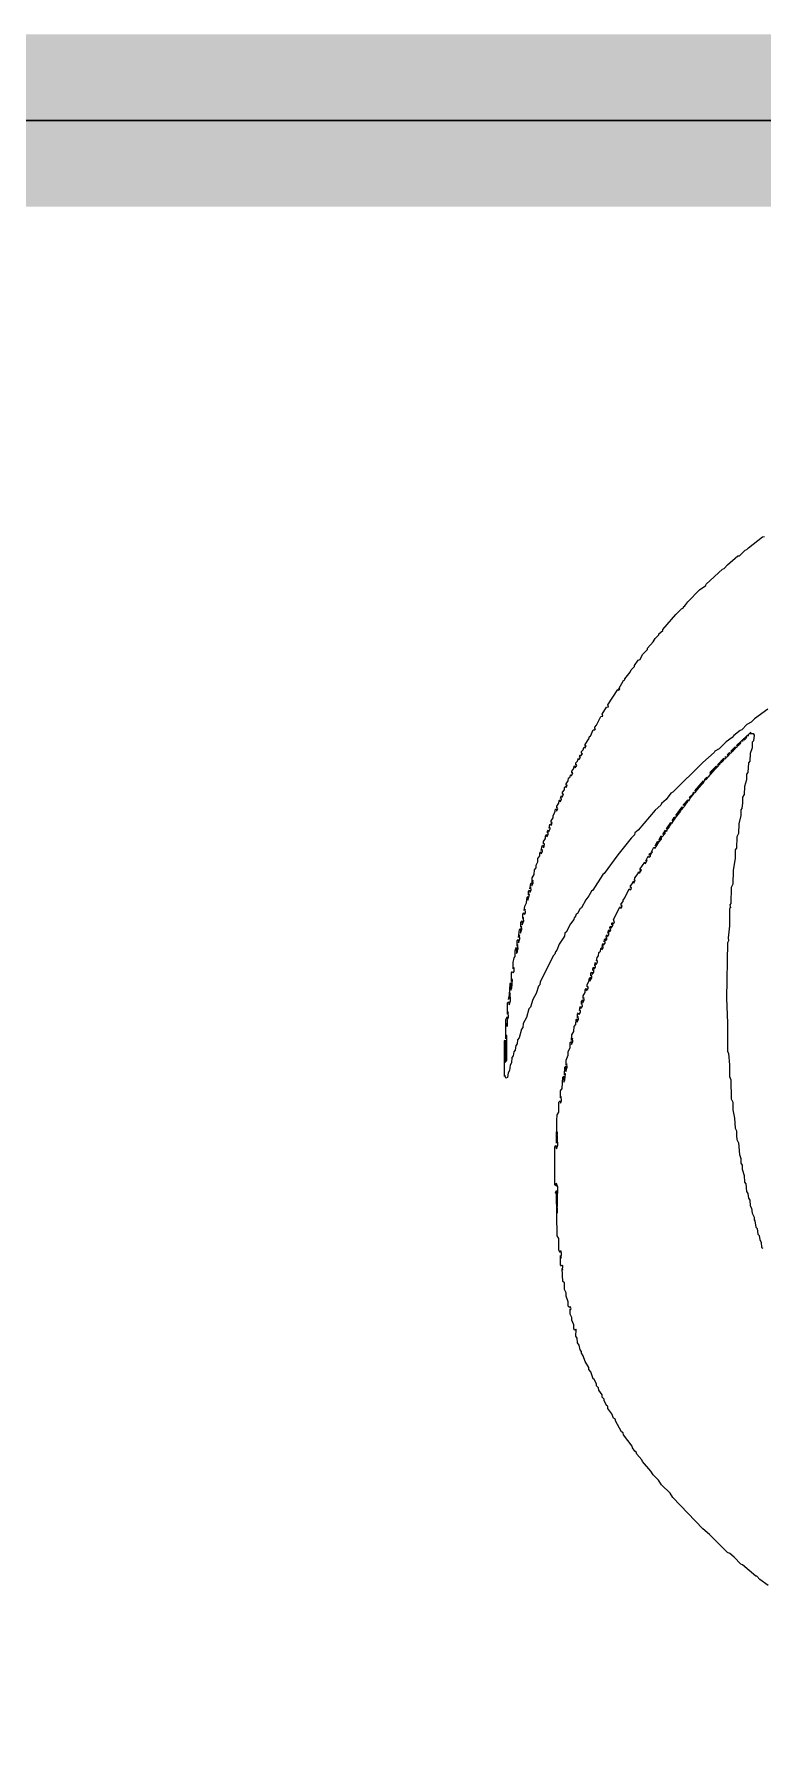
# Model space of a CAD drawing. Extents: x -695846 to 822170, y -413475 to 397179.
# Drawn here: x -388388 to -387965, y 126801 to 127794 of the extents above; entities that cross this region are included whole.
import ezdxf

# ---------------------------------------------------------------- set-up
doc = ezdxf.new("R2010")
doc.units = 0
doc.header["$LTSCALE"] = 1000
doc.header["$MEASUREMENT"] = 0
doc.layers.add('T-图框-175', color=175, linetype='Continuous')
doc.layers.add('TK', color=4, linetype='Continuous')

# ---------------------------------------------------------------- blocks, each defined once
blk = doc.blocks.new('中亿国际')
at = {"color": 4, "linetype": 'Continuous'}
for points in [[(2530224.44, -167420.67), (2530216.76, -167426.43), (2530214.84, -167428.35), (2530212.37, -167429.73), (2530209.35, -167432.74), (2530208.53, -167433.02), (2530204.69, -167436.04), (2530203.87, -167437.13), (2530200.3, -167439.6), (2530196.19, -167443.72), (2530193.72, -167445.09), (2530193.44, -167445.91), (2530186.86, -167451.67), (2530169.3, -167468.96), (2530168.2, -167469.5), (2530165.46, -167473.07), (2530162.72, -167475.54), (2530162.44, -167476.36), (2530159.15, -167479.38), (2530149.27, -167490.9), (2530147.35, -167492.55), (2530147.08, -167493.65), (2530145.16, -167495.57), (2530137.48, -167505.17), (2530129.52, -167516.14), (2530128.7, -167516.69), (2530122.94, -167525.74), (2530122.12, -167526.29), (2530120.74, -167529.04), (2530118.82, -167531.23), (2530116.35, -167535.89), (2530115.53, -167536.44), (2530114.16, -167539.19), (2530113.34, -167539.73), (2530112.79, -167541.38), (2530112.24, -167541.66), (2530111.96, -167542.75), (2530110.04, -167545.22), (2530107.58, -167550.16), (2530106.75, -167550.71), (2530106.48, -167552.35), (2530103.46, -167557.02), (2530102.09, -167560.58), (2530101.27, -167561.41), (2530100.99, -167562.78), (2530100.17, -167563.6), (2530092.49, -167578.97), (2530092.21, -167580.61), (2530091.39, -167581.43), (2530090.02, -167585.55), (2530088.1, -167589.12), (2530086.73, -167593.5), (2530085.9, -167594.6), (2530084.53, -167599.54), (2530082.61, -167603.11), (2530082.34, -167605.3), (2530081.51, -167606.4), (2530080.14, -167611.34), (2530079.32, -167612.43), (2530079.04, -167614.9), (2530078.22, -167615.73), (2530077.95, -167618.47), (2530077.12, -167619.57), (2530076.85, -167621.76), (2530076.03, -167622.86), (2530075.75, -167625.88), (2530074.93, -167627.25), (2530074.66, -167630.27), (2530073.83, -167631.64), (2530073.56, -167634.38), (2530072.46, -167634.66), (2530072.19, -167633.28), (2530071.64, -167633.83), (2530071.64, -167613.26), (2530072.19, -167612.71), (2530072.19, -167625.6), (2530073.01, -167624.23), (2530073.01, -167609.97), (2530072.46, -167609.97), (2530072.46, -167611.89), (2530072.46, -167600.64), (2530073.28, -167599.27), (2530073.28, -167604.75), (2530073.56, -167600.64), (2530074.11, -167599.54), (2530073.83, -167596.25), (2530073.56, -167597.62), (2530073.56, -167591.04), (2530074.11, -167590.49), (2530074.38, -167592.13), (2530075.2, -167589.94), (2530074.93, -167585.27), (2530074.11, -167589.12), (2530074.66, -167586.37), (2530074.93, -167580.06), (2530075.48, -167579.51), (2530075.48, -167583.63), (2530076.03, -167582.53), (2530076.3, -167577.59), (2530075.75, -167577.59), (2530075.75, -167578.69), (2530075.75, -167573.75), (2530076.3, -167572.93), (2530076.85, -167573.75), (2530077.4, -167572.93), (2530077.4, -167570.73), (2530076.85, -167570.73), (2530076.85, -167571.28), (2530076.85, -167567.72), (2530077.4, -167564.97), (2530077.95, -167564.15), (2530077.95, -167560.86), (2530078.22, -167559.49), (2530078.77, -167558.94), (2530078.77, -167562.5), (2530079.32, -167561.68), (2530079.04, -167561.41), (2530079.59, -167559.49), (2530079.32, -167557.29), (2530079.04, -167558.12), (2530079.04, -167554.82), (2530079.59, -167554.27), (2530079.87, -167556.2), (2530080.69, -167554), (2530080.42, -167551.53), (2530079.87, -167553.18), (2530080.42, -167548.51), (2530080.96, -167547.96), (2530080.96, -167550.71), (2530081.79, -167548.24), (2530081.51, -167546.59), (2530081.24, -167547.14), (2530081.24, -167544.4), (2530082.06, -167543.58), (2530082.06, -167545.77), (2530082.89, -167543.58), (2530082.61, -167541.38), (2530082.34, -167542.2), (2530082.34, -167539.73), (2530082.89, -167538.91), (2530082.89, -167539.46), (2530083.43, -167539.73), (2530083.98, -167538.64), (2530083.71, -167536.72), (2530083.16, -167537.54), (2530083.43, -167535.07), (2530084.53, -167533.15), (2530084.81, -167529.86), (2530085.35, -167529.31), (2530085.35, -167531.5), (2530086.18, -167528.21), (2530085.9, -167527.94), (2530085.63, -167528.49), (2530085.63, -167526.57), (2530086.18, -167525.74), (2530086.45, -167527.12), (2530087.27, -167525.74), (2530087, -167523.82), (2530086.45, -167524.92), (2530087, -167521.9), (2530087.55, -167521.35), (2530087.55, -167523.27), (2530088.37, -167521.63), (2530088.1, -167519.98), (2530087.82, -167520.81), (2530087.82, -167518.61), (2530088.92, -167516.69), (2530089.19, -167513.95), (2530090.02, -167512.85), (2530090.02, -167511.2), (2530091.12, -167509.28), (2530091.12, -167507.36), (2530092.21, -167505.72), (2530092.21, -167504.35), (2530092.76, -167503.52), (2530093.04, -167504.62), (2530093.86, -167503.25), (2530093.58, -167501.88), (2530093.04, -167502.7), (2530093.58, -167499.96), (2530094.13, -167499.68), (2530094.13, -167501.05), (2530094.68, -167500.5), (2530094.96, -167498.86), (2530094.41, -167498.86), (2530094.41, -167497.49), (2530095.5, -167495.84), (2530095.5, -167494.47), (2530096.33, -167493.37), (2530096.33, -167494.74), (2530097.15, -167493.37), (2530097.15, -167492.27), (2530096.88, -167492), (2530096.6, -167492.55), (2530096.6, -167491.45), (2530097.15, -167490.63), (2530097.43, -167491.73), (2530098.25, -167490.08), (2530097.97, -167489.26), (2530097.7, -167489.81), (2530097.97, -167487.61), (2530098.52, -167487.34), (2530098.52, -167488.16), (2530099.07, -167487.89), (2530099.35, -167486.51), (2530098.8, -167486.51), (2530098.8, -167485.42), (2530099.89, -167483.77), (2530099.89, -167482.4), (2530100.99, -167480.75), (2530101.27, -167478.83), (2530101.81, -167478.56), (2530101.81, -167479.93), (2530102.64, -167478.56), (2530102.36, -167477.73), (2530102.09, -167478.01), (2530102.09, -167476.91), (2530103.19, -167475.27), (2530103.46, -167473.62), (2530104.01, -167473.35), (2530104.01, -167474.44), (2530104.83, -167473.07), (2530104.56, -167472.25), (2530104.28, -167472.52), (2530104.83, -167470.88), (2530105.11, -167471.7), (2530105.93, -167470.05), (2530105.38, -167470.05), (2530105.38, -167468.96), (2530106.48, -167467.58), (2530106.48, -167466.21), (2530107.3, -167465.39), (2530107.58, -167466.21), (2530108.12, -167464.84), (2530107.58, -167464.84), (2530107.58, -167464.02), (2530108.67, -167462.37), (2530108.95, -167460.73), (2530109.77, -167459.9), (2530110.04, -167458.81), (2530110.59, -167459.35), (2530111.42, -167457.71), (2530110.87, -167457.71), (2530110.87, -167456.61), (2530111.96, -167455.24), (2530112.24, -167453.87), (2530112.79, -167453.59), (2530112.79, -167454.69), (2530113.61, -167453.32), (2530113.34, -167452.77), (2530113.06, -167453.04), (2530113.06, -167451.95), (2530114.16, -167450.85), (2530114.71, -167449.2), (2530114.98, -167450.03), (2530115.81, -167448.65), (2530115.26, -167448.65), (2530115.53, -167447.28), (2530116.08, -167447.83), (2530116.9, -167446.73), (2530116.35, -167446.19), (2530116.35, -167445.36), (2530117.45, -167444.27), (2530117.73, -167442.89), (2530118.27, -167442.62), (2530118.27, -167443.44), (2530119.1, -167442.07), (2530118.55, -167442.07), (2530118.55, -167441.25), (2530120.74, -167437.96), (2530121.02, -167436.58), (2530121.57, -167436.31), (2530123.21, -167432.74), (2530124.04, -167432.74), (2530124.58, -167432.19), (2530124.04, -167431.92), (2530124.04, -167431.1), (2530125.13, -167430), (2530127.6, -167425.06), (2530128.7, -167424.79), (2530128.43, -167423.69), (2530130.89, -167419.58), (2530131.99, -167419.3), (2530131.72, -167418.2), (2530137.48, -167409.42), (2530138.03, -167409.7), (2530138.58, -167409.15), (2530138.3, -167408.6), (2530138.03, -167408.88), (2530140.77, -167404.21), (2530141.59, -167403.66), (2530141.59, -167403.11), (2530144.61, -167399.27), (2530145.16, -167397.9), (2530147.08, -167395.98), (2530147.08, -167395.43), (2530149.27, -167392.42), (2530150.37, -167391.87), (2530151.74, -167389.12), (2530154.76, -167386.11), (2530154.76, -167385.28), (2530158.05, -167381.72), (2530159.15, -167379.8), (2530161.35, -167377.6), (2530161.35, -167377.05), (2530163.54, -167375.13), (2530163.54, -167374.58), (2530171.22, -167365.8), (2530174.51, -167362.51), (2530175.61, -167361.96), (2530175.61, -167361.42), (2530176.43, -167360.87), (2530178.08, -167358.4), (2530184.94, -167351.54), (2530188.51, -167349.07), (2530188.78, -167348.25), (2530198.11, -167339.47), (2530199.2, -167339.19), (2530201.12, -167337), (2530207.16, -167331.79), (2530207.98, -167331.79), (2530211.27, -167328.5), (2530212.37, -167328.22), (2530213.2, -167327.12), (2530221.43, -167320.81), (2530222.52, -167320.54)], [(2530214.29, -167434.39), (2530214.57, -167434.11), (2530214.02, -167434.94), (2530215.94, -167434.94), (2530216.49, -167435.76), (2530216.21, -167439.05), (2530215.39, -167439.88), (2530215.39, -167443.17), (2530214.29, -167446.46), (2530214.02, -167450.85), (2530213.2, -167451.95), (2530212.92, -167457.43), (2530212.1, -167458.53), (2530212.1, -167461.82), (2530211, -167465.66), (2530210.73, -167470.33), (2530209.9, -167471.7), (2530209.9, -167474.99), (2530209.35, -167478.28), (2530208.81, -167479.11), (2530208.81, -167482.4), (2530207.71, -167487.34), (2530207.43, -167492.82), (2530206.61, -167494.74), (2530206.34, -167501.33), (2530205.51, -167502.42), (2530205.51, -167507.09), (2530204.42, -167514.22), (2530204.14, -167522.18), (2530203.32, -167524.1), (2530203.04, -167533.43), (2530202.5, -167534.25), (2530202.77, -167535.89), (2530202.22, -167536.44), (2530202.22, -167546.32), (2530201.4, -167553.45), (2530201.67, -167555.1), (2530201.12, -167556.2), (2530200.58, -167588.29), (2530201.12, -167602.83), (2530201.12, -167619.02), (2530201.67, -167620.39), (2530202.22, -167626.97), (2530202.22, -167633.83), (2530203.04, -167635.75), (2530203.32, -167646.73), (2530204.14, -167648.65), (2530204.14, -167653.04), (2530205.24, -167657.97), (2530205.51, -167663.74), (2530206.34, -167665.38), (2530206.34, -167668.12), (2530206.61, -167670.32), (2530207.43, -167672.24), (2530207.98, -167679.1), (2530208.81, -167681.29), (2530208.81, -167684.04), (2530209.63, -167685.13), (2530209.63, -167687.6), (2530210.73, -167691.17), (2530211, -167695.01), (2530211.82, -167696.11), (2530212.1, -167700.5), (2530212.92, -167701.59), (2530213.2, -167704.34), (2530214.02, -167705.43), (2530214.29, -167708.73), (2530215.12, -167710.1), (2530215.39, -167713.12), (2530216.49, -167715.31), (2530216.49, -167716.96), (2530217.04, -167717.51), (2530217.58, -167721.07), (2530218.41, -167721.89), (2530218.68, -167725.19), (2530219.51, -167726.01), (2530219.78, -167728.48), (2530220.6, -167729.85), (2530220.88, -167732.87), (2530221.7, -167733.42)], [(2530224.72, -167929.02), (2530219.78, -167925.45), (2530218.13, -167923.53), (2530217.58, -167923.53), (2530209.9, -167916.95), (2530208.81, -167916.67), (2530204.97, -167912.56), (2530202.5, -167910.36), (2530201.12, -167909.82), (2530190.7, -167899.39), (2530186.86, -167896.1), (2530169.3, -167877.99), (2530167.93, -167875.52), (2530162.72, -167870.59), (2530161.07, -167867.84), (2530158.05, -167864.82), (2530156.68, -167862.63), (2530151.74, -167857.14), (2530151.47, -167856.05), (2530148.45, -167852.75), (2530148.18, -167851.66), (2530147.35, -167851.11), (2530145.98, -167849.19), (2530145.71, -167848.09), (2530140.77, -167841.51), (2530140.5, -167840.41), (2530139.67, -167839.86), (2530136.11, -167833.55), (2530136.11, -167832.73), (2530135.01, -167831.9), (2530133.91, -167829.43), (2530131.72, -167826.42), (2530131.72, -167825.05), (2530130.89, -167824.5), (2530129.52, -167821.75), (2530129.52, -167820.93), (2530128.43, -167819.83), (2530128.43, -167818.46), (2530126.5, -167815.72), (2530126.23, -167814.35), (2530125.13, -167813.25), (2530125.13, -167812.15), (2530123.76, -167809.41), (2530123.21, -167809.13), (2530121.84, -167805.02), (2530120.74, -167803.65), (2530120.74, -167802.55), (2530118.55, -167798.98), (2530117.45, -167795.69), (2530116.35, -167794.32), (2530116.35, -167793.22), (2530115.53, -167792.4), (2530114.98, -167789.66), (2530114.16, -167788.28), (2530113.89, -167785.54), (2530113.06, -167784.44), (2530113.34, -167780.6), (2530113.06, -167780.33), (2530112.51, -167780.88), (2530111.96, -167780.05), (2530111.96, -167777.86), (2530110.87, -167775.12), (2530110.87, -167773.47), (2530109.77, -167771.55), (2530109.77, -167768.53), (2530110.04, -167769.08), (2530110.32, -167768.26), (2530109.77, -167767.16), (2530109.5, -167767.71), (2530108.67, -167766.89), (2530108.67, -167764.42), (2530107.58, -167761.12), (2530107.58, -167759.2), (2530106.48, -167757.28), (2530106.48, -167753.44), (2530105.66, -167752.62), (2530105.11, -167745.21), (2530105.38, -167746.04), (2530105.66, -167743.57), (2530105.11, -167743.29), (2530104.83, -167743.84), (2530104.28, -167743.02), (2530104.28, -167737.53), (2530104.56, -167739.18), (2530104.83, -167736.43), (2530104.56, -167735.06), (2530104.01, -167735.06), (2530104.01, -167735.89), (2530103.19, -167734.51), (2530103.19, -167727.66), (2530102.36, -167726.28), (2530101.81, -167701.87), (2530101.27, -167701.05), (2530101.81, -167699.95), (2530102.36, -167713.12), (2530102.64, -167698.03), (2530101.81, -167695.83), (2530101.27, -167696.11), (2530101.81, -167697.48), (2530100.99, -167696.66), (2530100.99, -167674.71), (2530101.54, -167673.89), (2530101.81, -167675.81), (2530102.64, -167673.61), (2530102.36, -167665.93), (2530101.81, -167672.51), (2530102.09, -167659.07), (2530102.36, -167656.05), (2530103.19, -167654.41), (2530103.19, -167648.65), (2530104.01, -167647.82), (2530104.28, -167649.2), (2530104.83, -167647.82), (2530104.56, -167645.35), (2530104.28, -167646.18), (2530104.28, -167642.06), (2530105.11, -167640.69), (2530105.66, -167634.11), (2530106.2, -167633.56), (2530106.2, -167637.12), (2530106.75, -167635.75), (2530107.03, -167632.19), (2530106.48, -167632.19), (2530106.48, -167632.74), (2530106.75, -167628.35), (2530107.3, -167627.8), (2530107.3, -167630.81), (2530108.12, -167628.35), (2530107.85, -167626.43), (2530107.58, -167627.25), (2530107.58, -167624.23), (2530108.67, -167621.49), (2530108.67, -167619.29), (2530109.77, -167617.1), (2530109.77, -167614.08), (2530110.59, -167613.53), (2530110.59, -167615.18), (2530111.42, -167613.53), (2530111.14, -167611.61), (2530110.59, -167612.98), (2530110.87, -167609.69), (2530111.96, -167607.77), (2530112.24, -167604.75), (2530113.06, -167603.66), (2530113.34, -167600.64), (2530113.89, -167600.36), (2530113.89, -167602.28), (2530114.71, -167600.64), (2530114.43, -167598.99), (2530114.16, -167599.81), (2530114.16, -167597.62), (2530114.71, -167596.8), (2530114.98, -167597.89), (2530115.81, -167596.52), (2530115.81, -167595.43), (2530115.26, -167595.43), (2530115.53, -167593.23), (2530116.08, -167594.33), (2530116.9, -167592.96), (2530116.63, -167591.31), (2530116.35, -167591.86), (2530116.35, -167590.21), (2530117.18, -167589.39), (2530117.18, -167591.04), (2530118, -167589.39), (2530117.73, -167588.02), (2530117.45, -167588.57), (2530117.45, -167586.92), (2530118.55, -167585), (2530118.55, -167583.63), (2530119.1, -167582.81), (2530119.37, -167584.18), (2530120.2, -167582.81), (2530120.2, -167581.71), (2530119.65, -167581.71), (2530119.65, -167580.34), (2530120.74, -167578.69), (2530121.02, -167576.77), (2530121.57, -167576.22), (2530121.02, -167577.59), (2530121.29, -167578.42), (2530122.39, -167576.5), (2530122.39, -167575.4), (2530121.84, -167575.4), (2530121.84, -167573.75), (2530122.66, -167573.2), (2530122.66, -167574.58), (2530123.49, -167573.2), (2530123.49, -167572.11), (2530123.21, -167571.83), (2530122.94, -167572.38), (2530122.94, -167571.28), (2530123.49, -167570.46), (2530123.76, -167571.56), (2530124.58, -167570.46), (2530124.31, -167569.09), (2530124.04, -167569.64), (2530124.31, -167567.72), (2530124.86, -167568.81), (2530125.68, -167567.44), (2530125.68, -167566.62), (2530125.13, -167566.62), (2530125.41, -167564.7), (2530126.23, -167563.88), (2530126.5, -167561.96), (2530127.33, -167561.13), (2530127.6, -167559.49), (2530128.15, -167558.94), (2530128.15, -167560.31), (2530128.97, -167559.21), (2530128.97, -167558.39), (2530128.43, -167558.39), (2530128.7, -167556.74), (2530129.25, -167557.57), (2530130.07, -167556.47), (2530130.07, -167555.65), (2530129.52, -167555.65), (2530129.8, -167554.27), (2530130.35, -167553.73), (2530130.35, -167555.1), (2530131.17, -167554.27), (2530131.17, -167553.18), (2530130.62, -167553.18), (2530130.89, -167551.81), (2530131.17, -167551.53), (2530131.44, -167552.63), (2530132.27, -167551.53), (2530132.27, -167550.71), (2530131.72, -167550.71), (2530131.99, -167549.06), (2530132.54, -167548.79), (2530132.54, -167550.16), (2530133.36, -167549.06), (2530132.81, -167547.42), (2530133.36, -167546.59), (2530133.64, -167547.69), (2530134.73, -167545.77), (2530134.46, -167544.95), (2530133.91, -167545.77), (2530133.91, -167544.95), (2530134.46, -167544.4), (2530134.73, -167545.22), (2530135.56, -167544.4), (2530135.01, -167542.75), (2530138.58, -167535.62), (2530138.85, -167535.35), (2530139.12, -167536.17), (2530139.67, -167535.89), (2530139.95, -167534.52), (2530139.4, -167534.52), (2530139.4, -167533.7), (2530140.5, -167532.33), (2530140.5, -167531.5), (2530141.59, -167530.13), (2530144.06, -167524.92), (2530144.61, -167525.47), (2530145.16, -167525.19), (2530145.43, -167524.1), (2530144.89, -167524.1), (2530144.89, -167523.27), (2530145.98, -167521.9), (2530146.26, -167520.81), (2530146.81, -167520.53), (2530146.81, -167521.63), (2530147.63, -167519.98), (2530147.08, -167519.98), (2530147.35, -167518.61), (2530149.27, -167516.14), (2530149.55, -167515.04), (2530150.1, -167515.87), (2530151.2, -167513.95), (2530150.92, -167513.67), (2530150.37, -167514.22), (2530150.37, -167513.4), (2530153.12, -167509.56), (2530153.39, -167510.38), (2530154.49, -167508.46), (2530154.21, -167508.19), (2530153.66, -167508.73), (2530155.04, -167505.99), (2530155.58, -167506.81), (2530156.41, -167505.99), (2530156.68, -167504.89), (2530156.41, -167504.62), (2530155.58, -167505.44), (2530155.86, -167504.62), (2530156.68, -167504.07), (2530156.68, -167504.89), (2530157.5, -167503.52), (2530156.96, -167503.52), (2530158.33, -167500.78), (2530159.15, -167501.33), (2530161.07, -167498.31), (2530160.8, -167497.76), (2530159.15, -167499.96), (2530160.25, -167497.76), (2530161.07, -167497.21), (2530161.07, -167498.04), (2530162.72, -167496.12), (2530162.72, -167494.74), (2530161.35, -167496.66), (2530162.44, -167494.47), (2530162.99, -167494.19), (2530163.27, -167494.74), (2530164.91, -167492.82), (2530164.91, -167491.73), (2530163.54, -167493.37), (2530165.19, -167490.9), (2530165.46, -167491.45), (2530166.01, -167491.18), (2530166.28, -167490.35), (2530165.74, -167490.08), (2530168.2, -167486.51), (2530168.75, -167487.06), (2530169.85, -167485.42), (2530169.03, -167485.42), (2530170.12, -167483.5), (2530170.67, -167483.22), (2530170.95, -167483.77), (2530173.97, -167479.93), (2530173.69, -167479.38), (2530171.22, -167482.4), (2530174.79, -167477.46), (2530175.06, -167478.28), (2530176.71, -167476.36), (2530176.43, -167475.81), (2530175.61, -167476.64), (2530175.61, -167476.09), (2530178.08, -167473.35), (2530178.63, -167473.89), (2530179.73, -167472.25), (2530178.9, -167471.97), (2530181.1, -167469.78), (2530181.37, -167468.96), (2530181.92, -167469.5), (2530182.74, -167468.68), (2530182.2, -167468.13), (2530187.13, -167462.37), (2530187.41, -167462.92), (2530188.23, -167461.82), (2530187.68, -167461.55), (2530189.05, -167460.18), (2530188.23, -167461.27), (2530188.78, -167461.55), (2530193.99, -167455.51), (2530193.44, -167455.24), (2530190.97, -167457.98), (2530191.25, -167457.16), (2530194.81, -167453.59), (2530193.72, -167454.96), (2530193.99, -167455.51), (2530195.91, -167453.59), (2530195.36, -167453.04), (2530198.93, -167449.2), (2530199.48, -167449.75), (2530200.3, -167448.93), (2530199.75, -167448.38), (2530200.3, -167448.11), (2530200.58, -167448.65), (2530201.4, -167447.83), (2530200.85, -167447.28), (2530202.22, -167445.91), (2530202.77, -167446.46), (2530203.59, -167445.64), (2530203.04, -167445.09), (2530205.51, -167442.62), (2530206.06, -167443.17), (2530206.89, -167442.35), (2530206.34, -167441.8), (2530214.29, -167434.39)], [(2530207.98, -167441.25), (2530207.71, -167440.7), (2530206.89, -167441.52), (2530207.43, -167441.8), (2530207.98, -167441.25)], [(2530209.08, -167440.15), (2530208.53, -167439.88), (2530207.98, -167440.7), (2530208.26, -167440.97), (2530209.08, -167440.15)], [(2530210.18, -167439.05), (2530209.9, -167438.78), (2530209.9, -167439.33), (2530210.18, -167439.05)], [(2530211.55, -167437.96), (2530211.27, -167437.41), (2530210.45, -167438.23), (2530211, -167438.5), (2530211.55, -167437.96)], [(2530212.37, -167436.86), (2530212.1, -167436.58), (2530211.27, -167437.41), (2530211.82, -167437.68), (2530212.37, -167436.86)], [(2530213.47, -167436.04), (2530212.92, -167435.76), (2530212.65, -167436.04), (2530213.47, -167436.04)], [(2530198.11, -167451.12), (2530197.83, -167450.58), (2530197.01, -167451.4), (2530197.56, -167451.67), (2530198.11, -167451.12)], [(2530199.2, -167450.03), (2530198.93, -167449.48), (2530197.83, -167450.58), (2530198.38, -167450.85), (2530199.2, -167450.03)], [(2530202.5, -167446.73), (2530202.22, -167446.19), (2530201.12, -167447.28), (2530201.67, -167447.56), (2530202.5, -167446.73)], [(2530204.69, -167444.54), (2530204.42, -167443.99), (2530203.59, -167445.09), (2530203.87, -167445.36), (2530204.69, -167444.54)], [(2530205.79, -167443.44), (2530205.51, -167442.89), (2530204.69, -167443.99), (2530204.97, -167444.27), (2530205.79, -167443.44)], [(2530197.01, -167452.22), (2530196.46, -167451.95), (2530195.91, -167452.77), (2530196.19, -167453.04), (2530197.01, -167452.22)], [(2530181.65, -167469.78), (2530181.37, -167469.5), (2530179.45, -167471.7), (2530179.73, -167472.25), (2530181.65, -167469.78)], [(2530186.04, -167464.57), (2530186.31, -167464.29), (2530185.76, -167464.02), (2530182.47, -167468.13), (2530182.74, -167468.41), (2530186.04, -167464.57)], [(2530187.41, -167463.19), (2530187.13, -167462.65), (2530186.04, -167464.02), (2530186.31, -167464.29), (2530187.41, -167463.19)], [(2530175.06, -167478.56), (2530174.79, -167478.01), (2530173.97, -167479.11), (2530174.24, -167479.38), (2530175.06, -167478.56)], [(2530178.35, -167474.17), (2530178.08, -167473.62), (2530176.43, -167475.54), (2530176.71, -167476.09), (2530178.35, -167474.17)], [(2530167.66, -167488.71), (2530167.38, -167488.16), (2530166.28, -167489.26), (2530166.56, -167490.08), (2530167.66, -167488.71)], [(2530168.48, -167487.34), (2530168.2, -167487.06), (2530167.38, -167487.89), (2530167.66, -167488.43), (2530168.48, -167487.34)], [(2530170.95, -167484.04), (2530170.4, -167483.77), (2530169.58, -167485.14), (2530169.85, -167485.42), (2530170.95, -167484.04)]]:
    blk.add_lwpolyline(points, dxfattribs=at)
blk = doc.blocks.new('3er1t35wer1t')
blk.add_line((320885.43, 303477.09), (313385.43, 303477.09))
at = {"layer": 'TK', "color": 7}
blk.add_lwpolyline([(313385.43, 263477.09), (313385.43, 303477.09), (320885.43, 303477.09), (320885.43, 263477.09)], close=True, dxfattribs=at)
at = {"lineweight": 20}
blk.add_blockref('中亿国际', (-2213347.16, 470556.41), dxfattribs=at)

msp = doc.modelspace()

# ---------------------------------------------------------------- linework, layer by layer
at = {"layer": 'T-图框-175', "const_width": 100}
msp.add_lwpolyline([(-454754.33, 87744.38), (-383954.33, 87744.38), (-383954.33, 127744.38), (-454754.33, 127744.38)], close=True, dxfattribs=at)

# ---------------------------------------------------------------- block references
msp.add_blockref('3er1t35wer1t', (-704839.76, -175732.71))

doc.saveas('drawing.dxf')
